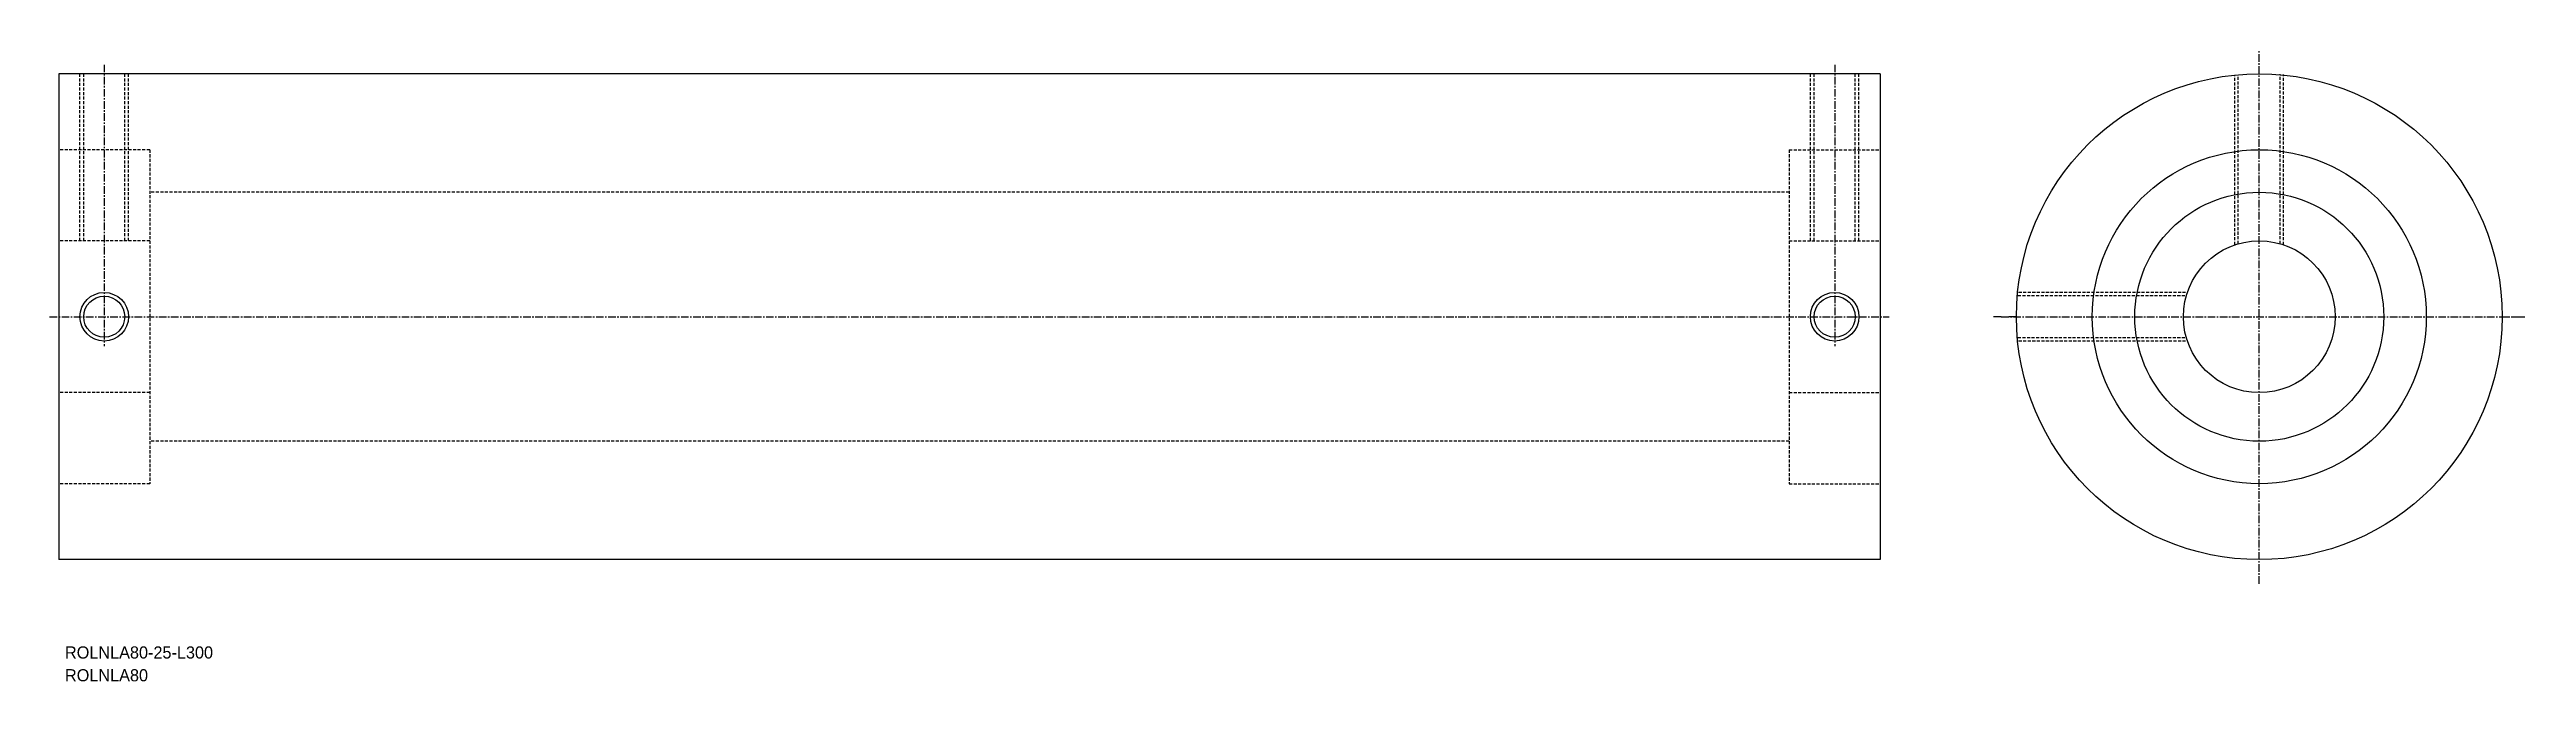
# Model space of a CAD drawing. Extents: x 136 to 544, y -34 to 70.
import ezdxf

# ---------------------------------------------------------------- set-up
doc = ezdxf.new("R2010")
doc.units = 0
doc.linetypes.add('CENTER', pattern=[2, 1.25, -0.25, 0.25, -0.25])
doc.linetypes.add('DASHED', pattern=[0.75, 0.5, -0.25])
doc.layers.get('0').update_dxf_attribs({"linetype": 'CONTINUOUS'})
doc.layers.add('CENTER', color=1, linetype='CENTER')

msp = doc.modelspace()

# ---------------------------------------------------------------- linework, layer by layer
at = {"color": 7, "linetype": 'CONTINUOUS'}
for p, q in [((137.21, 65.85), (137.21, -14.15)), ((437.21, 65.85), (137.21, 65.85)), ((437.21, 65.85), (437.21, -14.15)), ((437.21, -14.15), (137.21, -14.15))]:
    msp.add_line(p, q, dxfattribs=at)
at = {"color": 3, "linetype": 'DASHED'}
for p, q in [((140.71, 38.35), (140.71, 65.85)), ((141.33, 38.35), (141.33, 65.85)), ((148.08, 38.35), (148.08, 65.85)), ((148.71, 38.35), (148.71, 65.85)), ((425.71, 38.35), (425.71, 65.85)), ((426.33, 38.35), (426.33, 65.85)), ((433.08, 38.35), (433.08, 65.85)), ((433.71, 38.35), (433.71, 65.85)), ((495.64, 37.7), (495.64, 65.65)), ((496.18, 37.86), (496.18, 65.7)), ((503.1, 37.86), (503.1, 65.78)), ((503.64, 37.7), (503.64, 65.74)), ((152.21, 53.35), (137.21, 53.35)), ((152.21, 53.35), (152.21, -1.65)), ((422.21, 53.35), (422.21, -1.65)), ((422.21, 53.35), (437.21, 53.35)), ((422.21, 46.35), (152.21, 46.35)), ((152.21, 38.35), (137.21, 38.35)), ((422.21, 38.35), (437.21, 38.35)), ((487.39, 29.31), (459.72, 29.31)), ((487.51, 29.85), (459.76, 29.85)), ((487.39, 22.39), (459.72, 22.39)), ((487.51, 21.85), (459.76, 21.85)), ((152.21, 13.35), (137.21, 13.35)), ((422.21, 13.35), (437.21, 13.35)), ((422.21, 5.35), (152.21, 5.35)), ((152.21, -1.65), (137.21, -1.65)), ((422.21, -1.65), (437.21, -1.65))]:
    msp.add_line(p, q, dxfattribs=at)
at = {"linetype": 'CONTINUOUS'}
msp.add_circle((499.64, 25.85), 40, dxfattribs=at)
at = {"color": 7, "linetype": 'CONTINUOUS'}
for centre, radius in [((499.64, 25.85), 27.5), ((499.64, 25.85), 12.5), ((144.71, 25.85), 3.38), ((429.71, 25.85), 3.38)]:
    msp.add_circle(centre, radius, dxfattribs=at)
at = {"color": 3, "linetype": 'CONTINUOUS'}
for centre, radius in [((499.64, 25.85), 20.5), ((144.71, 25.85), 4), ((429.71, 25.85), 4)]:
    msp.add_circle(centre, radius, dxfattribs=at)
at = {"layer": 'CENTER', "color": 1, "linetype": 'CENTER'}
for p, q in [((499.64, -18.15), (499.64, 69.85)), ((144.71, 67.35), (144.71, 21)), ((429.71, 67.35), (429.71, 21)), ((135.71, 25.85), (438.71, 25.85)), ((457.14, 25.85), (455.64, 25.85)), ((457.14, 25.85), (542.14, 25.85)), ((459.64, 25.85), (458.14, 25.85)), ((539.64, 25.85), (541.14, 25.85)), ((542.14, 25.85), (543.64, 25.85))]:
    msp.add_line(p, q, dxfattribs=at)

# ---------------------------------------------------------------- texts
at = {"color": 7, "linetype": 'CONTINUOUS'}
for s, p in [('ROLNLA80-25-L300', (138.25, -30.44)), ('ROLNLA80', (138.25, -34.19))]:
    msp.add_text(s, height=2, dxfattribs=at).set_placement(p)

doc.saveas('drawing.dxf')
